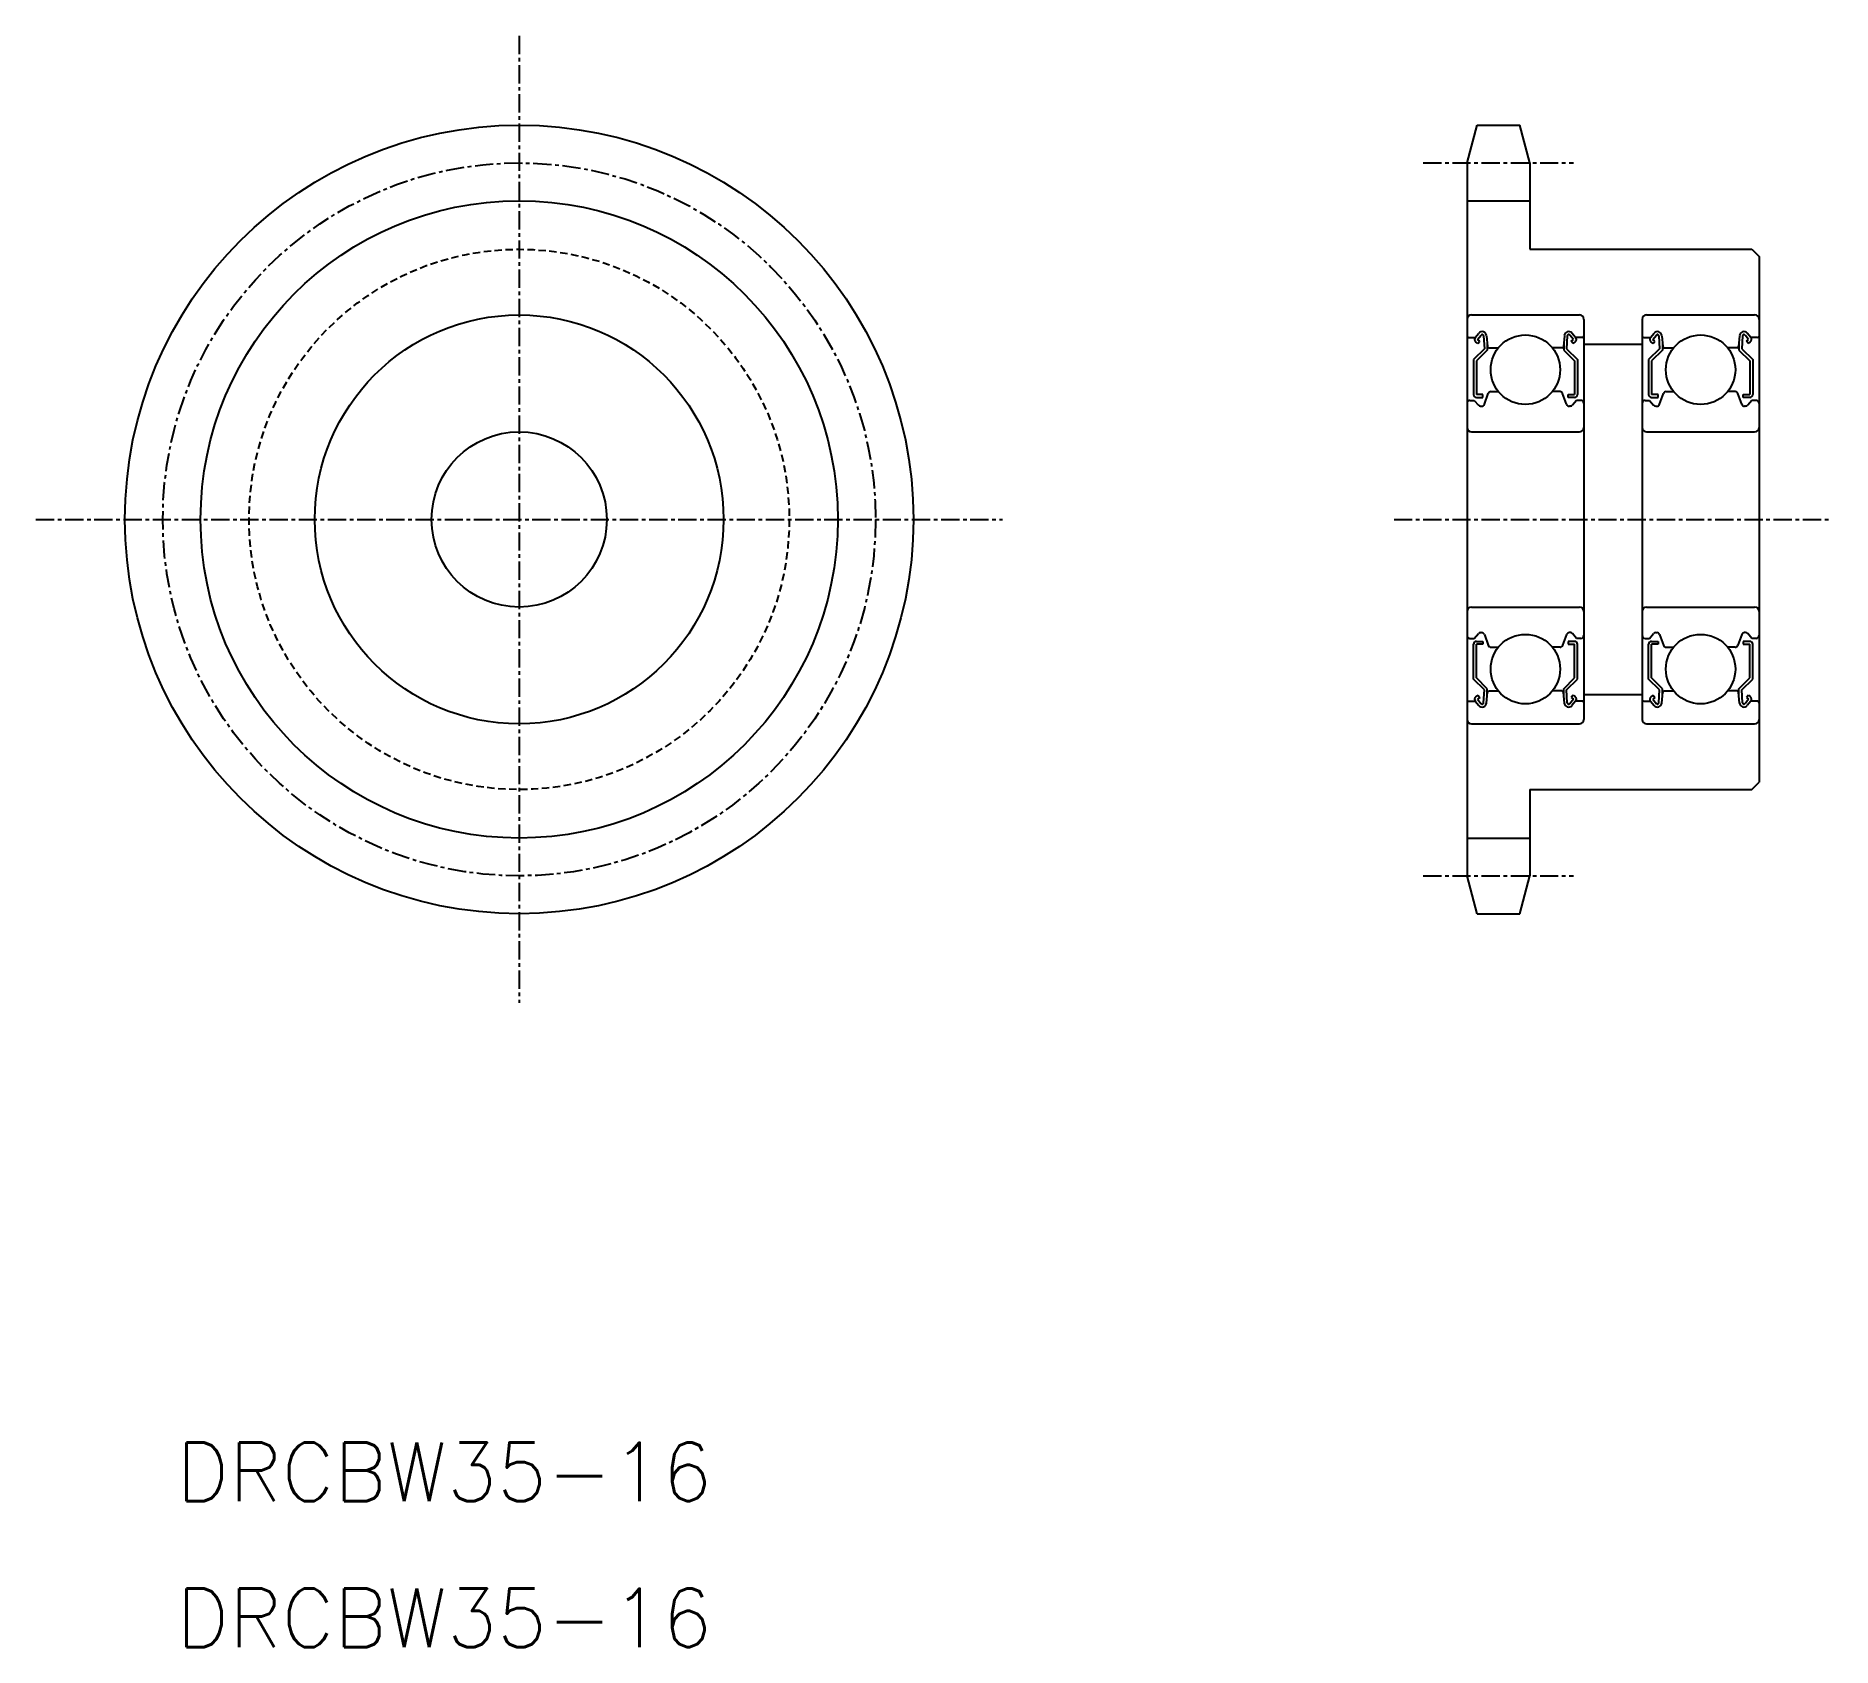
# Model space of a CAD drawing. Extents: x 0 to 123, y 0 to 110.
import ezdxf

# ---------------------------------------------------------------- set-up
doc = ezdxf.new("R2010")
doc.units = 0
doc.linetypes.add('CENTER', pattern=[2, 1.25, -0.25, 0.25, -0.25])
doc.linetypes.add('DASHED', pattern=[0.75, 0.5, -0.25])
doc.layers.get('0').update_dxf_attribs({"linetype": 'CONTINUOUS'})
doc.layers.add('CENTER', color=1, linetype='CENTER')
doc.styles.get("Standard").update_dxf_attribs({"font": 'txt', "bigfont": 'BIGFONT'})

msp = doc.modelspace()

# ---------------------------------------------------------------- linework, layer by layer
at = {"color": 7, "linetype": 'CONTINUOUS'}
for p, q in [((98.02, 101.63), (98.72, 104.22)), ((98.72, 104.22), (101.63, 104.22)), ((102.32, 101.63), (101.63, 104.22)), ((98.02, 101.63), (98.02, 52.81)), ((102.32, 101.63), (102.32, 95.72)), ((98.02, 99.04), (102.32, 99.04)), ((102.32, 95.72), (117.52, 95.72)), ((117.52, 95.72), (118.02, 95.22)), ((118.02, 95.22), (118.02, 59.22)), ((98.32, 91.22), (105.72, 91.22)), ((110.32, 91.22), (117.72, 91.22)), ((98.02, 90.92), (98.02, 63.52)), ((98.58, 89.67), (98.83, 89.97)), ((98.74, 89.55), (98.99, 89.84)), ((105.31, 89.55), (105.06, 89.84)), ((105.46, 89.67), (105.21, 89.97)), ((106.02, 90.92), (106.02, 63.52)), ((110.02, 90.92), (110.02, 63.52)), ((110.58, 89.67), (110.83, 89.97)), ((110.74, 89.55), (110.99, 89.84)), ((117.31, 89.55), (117.06, 89.84)), ((117.46, 89.67), (117.21, 89.97)), ((118.02, 90.92), (118.02, 63.52)), ((98.12, 89.67), (98.58, 89.67)), ((99.21, 88.91), (98.46, 88.16)), ((98.76, 89.26), (98.61, 89.39)), ((99.41, 88.82), (98.66, 88.07)), ((98.89, 89.42), (98.74, 89.55)), ((98.76, 89.26), (98.89, 89.42)), ((99.16, 89.78), (99.21, 88.91)), ((99.36, 89.8), (99.43, 89.07)), ((99.41, 89.29), (99.41, 88.82)), ((99.53, 88.97), (100.17, 88.97)), ((104.52, 88.97), (103.87, 88.97)), ((104.69, 89.8), (104.62, 89.07)), ((104.64, 89.29), (104.64, 88.82)), ((104.64, 88.82), (105.39, 88.07)), ((104.88, 89.78), (104.84, 88.91)), ((104.84, 88.91), (105.59, 88.16)), ((105.16, 89.42), (105.31, 89.55)), ((105.29, 89.26), (105.16, 89.42)), ((105.29, 89.26), (105.44, 89.39)), ((105.92, 89.67), (105.46, 89.67)), ((106.02, 89.22), (110.02, 89.22)), ((110.12, 89.67), (110.58, 89.67)), ((111.21, 88.91), (110.46, 88.16)), ((110.76, 89.26), (110.61, 89.39)), ((111.41, 88.82), (110.66, 88.07)), ((110.89, 89.42), (110.74, 89.55)), ((110.76, 89.26), (110.89, 89.42)), ((111.16, 89.78), (111.21, 88.91)), ((111.36, 89.8), (111.43, 89.07)), ((111.41, 89.29), (111.41, 88.82)), ((111.53, 88.97), (112.17, 88.97)), ((116.52, 88.97), (115.87, 88.97)), ((116.69, 89.8), (116.62, 89.07)), ((116.64, 89.29), (116.64, 88.82)), ((116.64, 88.82), (117.39, 88.07)), ((116.88, 89.78), (116.84, 88.91)), ((116.84, 88.91), (117.59, 88.16)), ((117.16, 89.42), (117.31, 89.55)), ((117.29, 89.26), (117.16, 89.42)), ((117.29, 89.26), (117.44, 89.39)), ((117.92, 89.67), (117.46, 89.67)), ((98.46, 88.16), (98.46, 85.77)), ((98.66, 88.07), (98.66, 85.77)), ((105.39, 88.07), (105.39, 85.77)), ((105.59, 88.16), (105.59, 85.77)), ((110.46, 88.16), (110.46, 85.77)), ((110.66, 88.07), (110.66, 85.77)), ((117.39, 88.07), (117.39, 85.77)), ((117.59, 88.16), (117.59, 85.77)), ((118.02, 86.22), (118.02, 86.22)), ((98.22, 85.37), (98.52, 85.37)), ((98.52, 85.37), (98.8, 85.05)), ((99.11, 85.77), (98.66, 85.77)), ((98.66, 85.57), (99.11, 85.57)), ((98.95, 84.97), (99.02, 84.97)), ((99.11, 85.57), (99.11, 85.77)), ((99.21, 85.11), (99.47, 85.84)), ((99.66, 85.97), (100.17, 85.97)), ((104.39, 85.97), (103.87, 85.97)), ((104.84, 85.11), (104.57, 85.84)), ((104.94, 85.77), (105.39, 85.77)), ((104.94, 85.57), (104.94, 85.77)), ((105.39, 85.57), (104.94, 85.57)), ((105.1, 84.97), (105.03, 84.97)), ((105.52, 85.37), (105.25, 85.05)), ((105.82, 85.37), (105.52, 85.37)), ((110.22, 85.37), (110.52, 85.37)), ((110.52, 85.37), (110.8, 85.05)), ((111.11, 85.77), (110.66, 85.77)), ((110.66, 85.57), (111.11, 85.57)), ((110.95, 84.97), (111.02, 84.97)), ((111.11, 85.57), (111.11, 85.77)), ((111.21, 85.11), (111.47, 85.84)), ((111.66, 85.97), (112.17, 85.97)), ((116.39, 85.97), (115.87, 85.97)), ((116.84, 85.11), (116.57, 85.84)), ((116.94, 85.77), (117.39, 85.77)), ((116.94, 85.57), (116.94, 85.77)), ((117.39, 85.57), (116.94, 85.57)), ((117.1, 84.97), (117.03, 84.97)), ((117.52, 85.37), (117.25, 85.05)), ((117.82, 85.37), (117.52, 85.37)), ((118.02, 85.72), (118.02, 85.72)), ((98.32, 83.22), (105.72, 83.22)), ((110.32, 83.22), (117.72, 83.22)), ((118.02, 77.22), (118.02, 77.22)), ((118.02, 77.22), (118.02, 77.22)), ((98.32, 71.22), (105.72, 71.22)), ((110.32, 71.22), (117.72, 71.22)), ((98.22, 69.07), (98.52, 69.07)), ((98.52, 69.07), (98.8, 69.4)), ((98.95, 69.47), (99.02, 69.47)), ((99.21, 69.34), (99.47, 68.61)), ((104.84, 69.34), (104.57, 68.61)), ((105.1, 69.47), (105.03, 69.47)), ((105.52, 69.07), (105.25, 69.4)), ((105.82, 69.07), (105.52, 69.07)), ((110.22, 69.07), (110.52, 69.07)), ((110.52, 69.07), (110.8, 69.4)), ((110.95, 69.47), (111.02, 69.47)), ((111.21, 69.34), (111.47, 68.61)), ((116.84, 69.34), (116.57, 68.61)), ((117.1, 69.47), (117.03, 69.47)), ((117.52, 69.07), (117.25, 69.4)), ((117.82, 69.07), (117.52, 69.07)), ((98.46, 66.29), (98.46, 68.67)), ((98.66, 68.87), (99.11, 68.87)), ((98.66, 66.37), (98.66, 68.67)), ((99.11, 68.67), (98.66, 68.67)), ((99.11, 68.87), (99.11, 68.67)), ((99.66, 68.47), (100.17, 68.47)), ((99.79, 68.47), (99.79, 68.47)), ((99.92, 68.47), (99.92, 68.47)), ((104.39, 68.47), (103.87, 68.47)), ((104.94, 68.87), (104.94, 68.67)), ((105.39, 68.87), (104.94, 68.87)), ((104.94, 68.67), (105.39, 68.67)), ((105.39, 66.37), (105.39, 68.67)), ((105.59, 66.29), (105.59, 68.67)), ((110.46, 66.29), (110.46, 68.67)), ((110.66, 68.87), (111.11, 68.87)), ((110.66, 66.37), (110.66, 68.67)), ((111.11, 68.67), (110.66, 68.67)), ((111.11, 68.87), (111.11, 68.67)), ((111.66, 68.47), (112.17, 68.47)), ((111.79, 68.47), (111.79, 68.47)), ((111.92, 68.47), (111.92, 68.47)), ((116.39, 68.47), (115.87, 68.47)), ((116.94, 68.87), (116.94, 68.67)), ((117.39, 68.87), (116.94, 68.87)), ((116.94, 68.67), (117.39, 68.67)), ((117.39, 66.37), (117.39, 68.67)), ((117.59, 66.29), (117.59, 68.67)), ((99.21, 65.54), (98.46, 66.29)), ((99.41, 65.62), (98.66, 66.37)), ((99.16, 64.66), (99.21, 65.54)), ((99.36, 64.64), (99.43, 65.38)), ((99.41, 65.15), (99.41, 65.62)), ((99.53, 65.47), (100.17, 65.47)), ((104.52, 65.47), (103.87, 65.47)), ((104.69, 64.64), (104.62, 65.38)), ((104.64, 65.62), (105.39, 66.37)), ((104.64, 65.15), (104.64, 65.62)), ((104.84, 65.54), (105.59, 66.29)), ((104.88, 64.66), (104.84, 65.54)), ((106.02, 65.22), (110.02, 65.22)), ((111.21, 65.54), (110.46, 66.29)), ((111.41, 65.62), (110.66, 66.37)), ((111.16, 64.66), (111.21, 65.54)), ((111.36, 64.64), (111.43, 65.38)), ((111.41, 65.15), (111.41, 65.62)), ((111.53, 65.47), (112.17, 65.47)), ((116.52, 65.47), (115.87, 65.47)), ((116.69, 64.64), (116.62, 65.38)), ((116.64, 65.62), (117.39, 66.37)), ((116.64, 65.15), (116.64, 65.62)), ((116.84, 65.54), (117.59, 66.29)), ((116.88, 64.66), (116.84, 65.54)), ((98.12, 64.77), (98.58, 64.77)), ((98.58, 64.77), (98.83, 64.48)), ((98.76, 65.18), (98.61, 65.06)), ((98.89, 65.03), (98.74, 64.9)), ((98.74, 64.9), (98.99, 64.6)), ((98.76, 65.18), (98.89, 65.03)), ((105.31, 64.9), (105.06, 64.6)), ((105.29, 65.18), (105.16, 65.03)), ((105.16, 65.03), (105.31, 64.9)), ((105.46, 64.77), (105.21, 64.48)), ((105.29, 65.18), (105.44, 65.06)), ((105.92, 64.77), (105.46, 64.77)), ((110.12, 64.77), (110.58, 64.77)), ((110.58, 64.77), (110.83, 64.48)), ((110.76, 65.18), (110.61, 65.06)), ((110.89, 65.03), (110.74, 64.9)), ((110.74, 64.9), (110.99, 64.6)), ((110.76, 65.18), (110.89, 65.03)), ((117.31, 64.9), (117.06, 64.6)), ((117.29, 65.18), (117.16, 65.03)), ((117.16, 65.03), (117.31, 64.9)), ((117.46, 64.77), (117.21, 64.48)), ((117.29, 65.18), (117.44, 65.06)), ((117.92, 64.77), (117.46, 64.77)), ((98.32, 63.22), (105.72, 63.22)), ((110.32, 63.22), (117.72, 63.22)), ((117.52, 58.72), (118.02, 59.22)), ((102.32, 58.72), (117.52, 58.72)), ((102.32, 58.72), (102.32, 52.81)), ((98.02, 55.4), (102.32, 55.4)), ((98.72, 50.22), (98.02, 52.81)), ((101.63, 50.22), (102.32, 52.81)), ((98.72, 50.22), (101.63, 50.22))]:
    msp.add_line(p, q, dxfattribs=at)
for centre, radius in [((33.1, 77.22), 27), ((33.1, 77.22), 14), ((102.02, 87.47), 2.38), ((114.02, 87.47), 2.38), ((33.1, 77.22), 6), ((102.02, 66.97), 2.38), ((114.02, 66.97), 2.38)]:
    msp.add_circle(centre, radius, dxfattribs=at)
at = {"color": 3, "linetype": 'CONTINUOUS'}
msp.add_circle((33.1, 77.22), 21.82, dxfattribs=at)
at = {"color": 3, "linetype": 'DASHED'}
msp.add_circle((33.1, 77.22), 18.5, dxfattribs=at)
at = {"color": 7, "linetype": 'CONTINUOUS'}
for centre, radius, start, end in [((98.32, 90.92), 0.3, 90, 180), ((105.72, 90.92), 0.3, 0, 90), ((110.32, 90.92), 0.3, 90, 180), ((117.72, 90.92), 0.3, 0, 90), ((99.06, 89.78), 0.3, 4.9968, 140.002), ((99.06, 89.78), 0.1, 2.8198, 140.0022), ((104.98, 89.78), 0.3, 39.998, 175.0032), ((104.98, 89.78), 0.1, 39.9978, 177.1802), ((111.06, 89.78), 0.3, 4.9968, 140.002), ((111.06, 89.78), 0.1, 2.8198, 140.0022), ((116.98, 89.78), 0.3, 39.998, 175.0032), ((116.98, 89.78), 0.1, 39.9978, 177.1802), ((98.12, 89.77), 0.1, 180, 270), ((98.74, 89.55), 0.2, 140.002, 230.0863), ((99.53, 89.07), 0.1, 184.9968, 269.9991), ((104.52, 89.07), 0.1, 270.0009, 355.0032), ((105.31, 89.55), 0.2, 309.9137, 39.998), ((105.92, 89.77), 0.1, 270, 0), ((110.12, 89.77), 0.1, 180, 270), ((110.74, 89.55), 0.2, 140.002, 230.0863), ((111.53, 89.07), 0.1, 184.9968, 269.9991), ((116.52, 89.07), 0.1, 270.0009, 355.0032), ((117.31, 89.55), 0.2, 309.9137, 39.998), ((117.92, 89.77), 0.1, 270, 0), ((98.22, 85.17), 0.2, 90, 180), ((98.66, 85.77), 0.2, 180, 270), ((98.95, 85.17), 0.2, 219.9952, 270), ((99.02, 85.17), 0.2, 270, 339.9916), ((99.66, 85.77), 0.2, 90, 159.9916), ((104.39, 85.77), 0.2, 20.0084, 90), ((105.03, 85.17), 0.2, 200.0084, 270), ((105.1, 85.17), 0.2, 270, 320.0048), ((105.39, 85.77), 0.2, 270, 0), ((105.82, 85.17), 0.2, 0, 90), ((110.22, 85.17), 0.2, 90, 180), ((110.66, 85.77), 0.2, 180, 270), ((110.95, 85.17), 0.2, 219.9952, 270), ((111.02, 85.17), 0.2, 270, 339.9916), ((111.66, 85.77), 0.2, 90, 159.9916), ((116.39, 85.77), 0.2, 20.0084, 90), ((117.03, 85.17), 0.2, 200.0084, 270), ((117.1, 85.17), 0.2, 270, 320.0048), ((117.39, 85.77), 0.2, 270, 0), ((117.82, 85.17), 0.2, 0, 90), ((98.32, 83.52), 0.3, 180, 270), ((105.72, 83.52), 0.3, 270, 0), ((110.32, 83.52), 0.3, 180, 270), ((117.72, 83.52), 0.3, 270, 0), ((98.32, 70.92), 0.3, 90, 180), ((105.72, 70.92), 0.3, 0, 90), ((110.32, 70.92), 0.3, 90, 180), ((117.72, 70.92), 0.3, 0, 90), ((98.22, 69.27), 0.2, 180, 270), ((98.95, 69.27), 0.2, 90, 140.0048), ((99.02, 69.27), 0.2, 20.0084, 90), ((105.03, 69.27), 0.2, 90, 159.9916), ((105.1, 69.27), 0.2, 39.9952, 90), ((105.82, 69.27), 0.2, 270, 0), ((110.22, 69.27), 0.2, 180, 270), ((110.95, 69.27), 0.2, 90, 140.0048), ((111.02, 69.27), 0.2, 20.0084, 90), ((117.03, 69.27), 0.2, 90, 159.9916), ((117.1, 69.27), 0.2, 39.9952, 90), ((117.82, 69.27), 0.2, 270, 0), ((98.66, 68.67), 0.2, 90, 180), ((99.66, 68.67), 0.2, 200.0084, 270), ((104.39, 68.67), 0.2, 270, 339.9916), ((105.39, 68.67), 0.2, 0, 90), ((110.66, 68.67), 0.2, 90, 180), ((111.66, 68.67), 0.2, 200.0084, 270), ((116.39, 68.67), 0.2, 270, 339.9916), ((117.39, 68.67), 0.2, 0, 90), ((99.53, 65.37), 0.1, 90.0009, 175.0032), ((104.52, 65.37), 0.1, 4.9968, 89.9991), ((111.53, 65.37), 0.1, 90.0009, 175.0032), ((116.52, 65.37), 0.1, 4.9968, 89.9991), ((98.12, 64.67), 0.1, 90, 180), ((98.74, 64.9), 0.2, 129.9137, 219.998), ((99.06, 64.67), 0.3, 219.998, 355.0032), ((99.06, 64.67), 0.1, 219.9978, 357.1802), ((104.98, 64.67), 0.3, 184.9968, 320.002), ((104.98, 64.67), 0.1, 182.8198, 320.0022), ((105.31, 64.9), 0.2, 320.002, 50.0863), ((105.92, 64.67), 0.1, 0, 90), ((110.12, 64.67), 0.1, 90, 180), ((110.74, 64.9), 0.2, 129.9137, 219.998), ((111.06, 64.67), 0.3, 219.998, 355.0032), ((111.06, 64.67), 0.1, 219.9978, 357.1802), ((116.98, 64.67), 0.3, 184.9968, 320.002), ((116.98, 64.67), 0.1, 182.8198, 320.0022), ((117.31, 64.9), 0.2, 320.002, 50.0863), ((117.92, 64.67), 0.1, 0, 90), ((98.32, 63.52), 0.3, 180, 270), ((105.72, 63.52), 0.3, 270, 0), ((110.32, 63.52), 0.3, 180, 270), ((117.72, 63.52), 0.3, 270, 0)]:
    msp.add_arc(centre, radius, start, end, dxfattribs=at)
at = {"layer": 'CENTER', "color": 1, "linetype": 'CENTER'}
for p, q in [((33.1, 110.33), (33.1, 44.12)), ((95.02, 101.63), (105.32, 101.63)), ((0, 77.22), (66.21, 77.22)), ((93.02, 77.22), (123.02, 77.22)), ((95.02, 52.81), (105.32, 52.81))]:
    msp.add_line(p, q, dxfattribs=at)
msp.add_circle((33.1, 77.22), 24.41, dxfattribs=at)

# ---------------------------------------------------------------- texts
at = {"color": 7, "linetype": 'CONTINUOUS'}
for p in [(9.63, 10), (9.63, 0)]:
    msp.add_text('DRCBW35-16', height=4, dxfattribs=at).set_placement(p)

doc.saveas('drawing.dxf')
